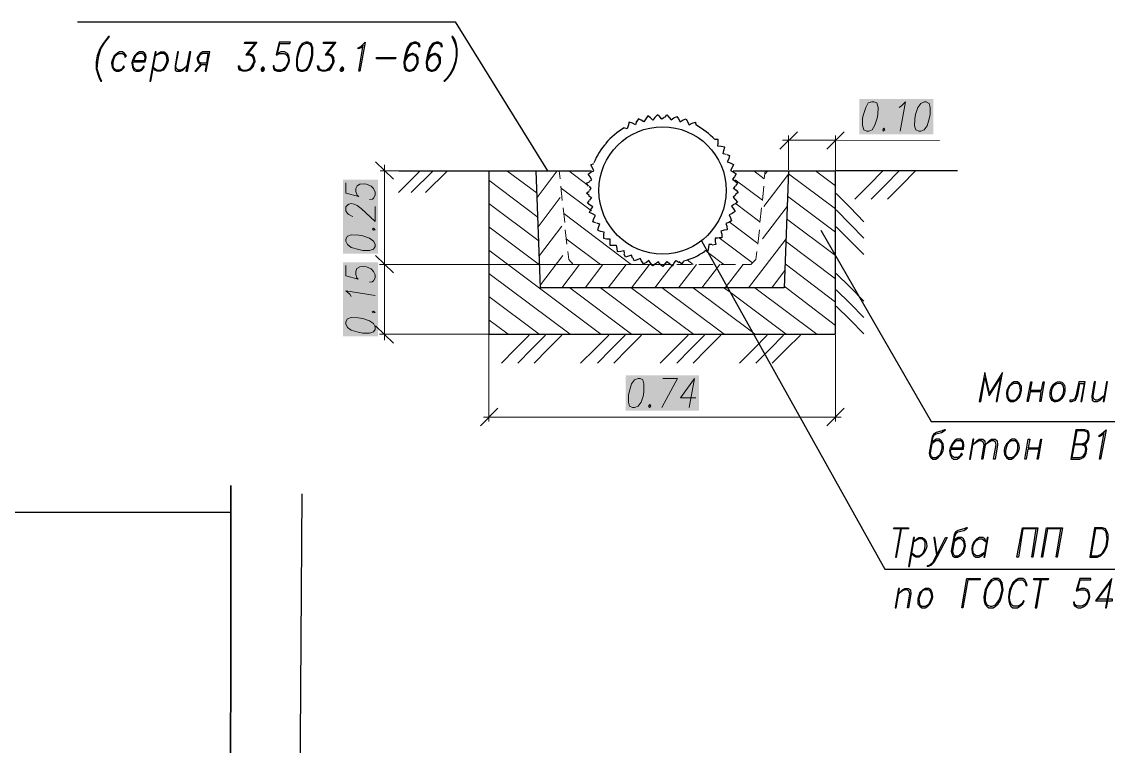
# Model space of a CAD drawing. Header units: millimetres. Extents: x 4241 to 6572, y 870 to 1291.
# Drawn here: x 5298.5 to 5391.3, y 940.8 to 1002.7 of the extents above; entities that cross this region are included whole.
import ezdxf

# ---------------------------------------------------------------- set-up
doc = ezdxf.new("R2010")
doc.units = ezdxf.units.MM
for name, color, linetype in [('PDF _0', 7, 'Continuous'), ('PDF _01_Конструктив', 7, 'Continuous'), ('PDF _01_Основная линия', 7, 'Continuous'), ('PDF _gp_ДО_Тонкие', 7, 'Continuous')]:
    doc.layers.add(name, color=color, linetype=linetype)

msp = doc.modelspace()

# ---------------------------------------------------------------- linework, layer by layer
at = {"layer": 'PDF _0', "lineweight": 25}
for points in [[(5303.2158, 1002.6999), (5335.5173, 1002.6999), (5343.3915, 989.9572)], [(5318.4563, 1000.8372), (5317.4826, 1000.8372), (5317.525, 1000.9642), (5318.541, 1000.9642), (5317.6943, 999.8635)], [(5318.4563, 1000.9642), (5317.6097, 999.8635), (5317.906, 999.8635), (5318.16, 999.7788), (5318.287, 999.3978)], [(5321.1658, 999.0591), (5320.9118, 998.6781), (5320.6154, 998.5511), (5320.3191, 998.5511), (5320.0651, 998.6781), (5320.0227, 998.9321), (5319.9381, 998.9321), (5319.9804, 998.6781), (5320.0651, 998.5511), (5320.3191, 998.4665), (5320.6154, 998.4665), (5320.9118, 998.5511), (5321.1234, 998.8051), (5321.2928, 999.1862), (5321.3351, 999.3978), (5321.2928, 999.7788), (5321.1658, 999.9905), (5320.9118, 1000.1175), (5320.6154, 1000.1175), (5320.3191, 999.9905), (5320.5308, 1000.8372), (5321.3774, 1000.8372), (5321.4198, 1000.9642), (5320.4461, 1000.9642), (5320.1921, 999.8635), (5320.2767, 999.8635), (5320.4884, 999.9905), (5320.8694, 999.9905), (5321.1234, 999.8635), (5321.2504, 999.5248)], [(5322.5205, 1000.8372), (5322.2665, 1000.4562), (5322.0971, 999.8635), (5322.0125, 999.5248), (5322.0125, 998.9321), (5322.1395, 998.5511)], [(5323.1978, 1000.7102), (5322.9015, 1000.8372), (5322.7322, 1000.8372), (5322.4358, 1000.7102)], [(5322.7322, 998.5511), (5322.9862, 998.9321), (5323.1555, 999.5248), (5323.2402, 999.8635), (5323.2402, 1000.4562), (5323.1132, 1000.8372)], [(5325.1876, 1000.8372), (5324.2562, 1000.8372), (5324.2562, 1000.9642), (5325.3146, 1000.9642), (5324.4679, 999.8635)], [(5325.2299, 1000.9642), (5324.3832, 999.8635), (5324.6796, 999.8635), (5324.9336, 999.7788), (5325.0606, 999.3978)], [(5332.3422, 1000.8372), (5332.3845, 1000.5832), (5332.5115, 1000.5832), (5332.4268, 1000.8372), (5332.1728, 1000.9642), (5332.0035, 1000.9642), (5331.6648, 1000.8372), (5331.4108, 1000.4562), (5331.2415, 999.8635), (5331.1145, 999.2708), (5331.1568, 998.8051), (5331.2838, 998.5511), (5331.5378, 998.4665), (5331.6648, 998.4665), (5331.9611, 998.5511), (5332.1728, 998.8051), (5332.3422, 999.1862), (5332.3422, 999.2708), (5332.3422, 999.6518), (5332.1728, 999.8635), (5331.9188, 999.9905), (5331.8341, 999.9905), (5331.4955, 999.8635), (5331.2838, 999.6518)], [(5331.7918, 1000.8372), (5331.5378, 1000.4562), (5331.3261, 999.8635), (5331.1991, 999.2708), (5331.2415, 998.8051), (5331.4955, 998.5511)], [(5332.4268, 1000.7102), (5332.1728, 1000.8372), (5331.9611, 1000.8372), (5331.6648, 1000.7102)], [(5334.2472, 1000.8372), (5334.2896, 1000.5832), (5334.4166, 1000.5832), (5334.3319, 1000.8372), (5334.0779, 1000.9642), (5333.9085, 1000.9642), (5333.5699, 1000.8372), (5333.3159, 1000.4562), (5333.1465, 999.8635), (5333.0195, 999.2708), (5333.0619, 998.8051), (5333.1889, 998.5511), (5333.4429, 998.4665), (5333.5699, 998.4665), (5333.8662, 998.5511), (5334.0779, 998.8051), (5334.2472, 999.1862), (5334.2472, 999.2708), (5334.2472, 999.6518), (5334.0779, 999.8635), (5333.8239, 999.9905), (5333.7392, 999.9905), (5333.4005, 999.8635), (5333.1889, 999.6518)], [(5333.6969, 1000.8372), (5333.4429, 1000.4562), (5333.2312, 999.8635), (5333.1042, 999.2708), (5333.1465, 998.8051), (5333.4005, 998.5511)], [(5334.3319, 1000.7102), (5334.0779, 1000.8372), (5333.8662, 1000.8372), (5333.5699, 1000.7102)], [(5317.7367, 999.9905), (5317.906, 999.9905), (5318.2023, 999.8635), (5318.3293, 999.6518), (5318.3717, 999.2708), (5318.3293, 999.1862), (5318.2023, 998.8051), (5317.9483, 998.5511), (5317.652, 998.4665), (5317.3556, 998.4665), (5317.1016, 998.5511), (5317.017, 998.6781), (5316.9746, 998.9321), (5317.0593, 998.9321), (5317.1016, 998.6781), (5317.398, 998.5511), (5317.652, 998.5511), (5317.9907, 998.6781), (5318.2447, 999.0591)], [(5317.9907, 999.8635), (5318.2447, 999.6518), (5318.287, 999.2708), (5318.2447, 999.1862), (5318.0753, 998.8051), (5317.779, 998.5511)], [(5320.9541, 999.9905), (5321.2081, 999.7788), (5321.2504, 999.3978), (5321.2081, 999.1862), (5321.0388, 998.8051), (5320.7001, 998.5511)], [(5324.4679, 999.9905), (5324.6796, 999.9905), (5324.9336, 999.8635), (5325.1029, 999.6518), (5325.1452, 999.2708), (5325.1029, 999.1862), (5324.9336, 998.8051), (5324.7219, 998.5511), (5324.4256, 998.4665), (5324.1292, 998.4665), (5323.8752, 998.5511), (5323.7905, 998.6781), (5323.7482, 998.9321), (5323.8329, 998.9321), (5323.8752, 998.6781), (5324.1292, 998.5511), (5324.4256, 998.5511), (5324.7219, 998.6781), (5324.9759, 999.0591)], [(5324.7642, 999.8635), (5325.0182, 999.6518), (5325.0182, 999.2708), (5325.0182, 999.1862), (5324.8489, 998.8051), (5324.5102, 998.5511)], [(5331.7071, 999.8635), (5331.3685, 999.6518), (5331.1991, 999.2708)], [(5332.2998, 999.3978), (5332.1728, 999.7788), (5331.8765, 999.8635), (5331.7918, 999.8635), (5331.4955, 999.7788), (5331.2415, 999.3978)], [(5331.7495, 998.5511), (5332.0882, 998.8051), (5332.2575, 999.1862), (5332.2575, 999.2708), (5332.2152, 999.6518), (5332.0035, 999.8635)], [(5333.6122, 999.8635), (5333.2735, 999.6518), (5333.1042, 999.2708)], [(5334.2049, 999.3978), (5334.0779, 999.7788), (5333.7815, 999.8635), (5333.6969, 999.8635), (5333.4005, 999.7788), (5333.1465, 999.3978)], [(5333.6545, 998.5511), (5333.9932, 998.8051), (5334.1626, 999.1862), (5334.1626, 999.2708), (5334.1202, 999.6518), (5333.9085, 999.8635)], [(5317.271, 998.5511), (5317.0593, 998.8051)], [(5320.2344, 998.5511), (5319.9804, 998.8051)], [(5322.0548, 998.6781), (5322.3511, 998.5511), (5322.5205, 998.5511), (5322.8168, 998.6781)], [(5324.0445, 998.5511), (5323.7905, 998.8051)], [(5331.1991, 999.0591), (5331.3261, 998.6781), (5331.5801, 998.5511), (5331.6648, 998.5511), (5331.9611, 998.6781), (5332.2152, 999.0591)], [(5333.0619, 999.0591), (5333.2312, 998.6781), (5333.4852, 998.5511), (5333.5699, 998.5511), (5333.8662, 998.6781), (5334.1202, 999.0591)], [(5366.7604, 984.877), (5376.201, 968.5358), (5413.3286, 968.5358)], [(5356.5577, 983.988), (5372.2215, 955.92), (5417.1388, 955.92)], [(5376.3704, 967.3504), (5376.582, 967.4774), (5377.09, 967.6044), (5377.3017, 967.7314), (5377.4287, 967.8161), (5377.3441, 967.8161), (5377.1324, 967.7314), (5376.6244, 967.6044), (5376.4127, 967.4774), (5376.2857, 967.2234), (5376.0317, 965.8263), (5376.074, 965.5723), (5376.1587, 965.4453), (5376.328, 965.3183), (5376.582, 965.3183), (5376.7937, 965.4453), (5377.0477, 965.6993), (5377.217, 966.038), (5377.2594, 966.292), (5377.217, 966.6307), (5377.0477, 966.8847), (5376.8784, 967.0117), (5376.6244, 967.0117), (5376.4127, 966.8847), (5376.2857, 966.7577), (5376.328, 967.1387), (5376.4974, 967.4774)], [(5389.1131, 966.546), (5389.4095, 966.6307), (5389.5365, 966.7577), (5389.6635, 967.0117), (5389.7058, 967.3504), (5389.6635, 967.6044), (5389.5788, 967.7314), (5389.3248, 967.8161), (5388.5628, 967.8161), (5388.1394, 965.3183), (5388.9015, 965.3183), (5389.1978, 965.4453), (5389.3248, 965.5723), (5389.4518, 965.8263), (5389.4941, 966.165), (5389.4518, 966.419), (5389.3671, 966.546), (5389.1131, 966.6307)], [(5388.4358, 966.6307), (5389.1131, 966.6307), (5389.4095, 966.7577), (5389.5788, 967.0117), (5389.6211, 967.3504), (5389.5788, 967.6044), (5389.2825, 967.7314), (5388.6474, 967.7314), (5388.2241, 965.4453), (5388.9015, 965.4453), (5389.1978, 965.5723), (5389.3671, 965.8263), (5389.4095, 966.165), (5389.3671, 966.419), (5389.1131, 966.546), (5388.4358, 966.546)], [(5322.1818, 888.1843), (5322.1818, 919.3004), (5318.2447, 919.3004), (5325.4416, 924.7192), (5322.1818, 924.7192), (5322.4358, 962.3549)], [(5373.5763, 959.3491), (5373.1529, 956.936), (5373.2376, 956.936), (5373.6609, 959.3491)], [(5376.709, 957.19), (5377.4287, 958.6294), (5377.5557, 958.6294), (5376.6667, 956.936), (5376.4127, 956.4703), (5376.1587, 956.2163), (5375.947, 956.1317), (5375.8623, 956.1317), (5375.9047, 956.2163), (5375.9893, 956.2163), (5376.328, 956.4703), (5376.709, 957.19), (5376.4974, 958.6294), (5376.4127, 958.6294), (5376.6667, 956.936)], [(5378.2754, 958.9681), (5378.4871, 959.0951), (5378.9951, 959.2221), (5379.2068, 959.3491), (5379.2915, 959.4338), (5379.2068, 959.4338), (5378.9951, 959.3491), (5378.4871, 959.2221), (5378.2754, 959.0951), (5378.1484, 958.8411), (5377.8944, 957.444), (5377.9791, 957.19), (5378.0214, 957.063), (5378.1907, 956.936), (5378.4871, 956.936), (5378.6988, 957.063), (5378.9528, 957.317), (5379.0798, 957.6557), (5379.1221, 957.9097), (5379.0798, 958.2484), (5378.9528, 958.5024), (5378.7834, 958.6294), (5378.4871, 958.6294), (5378.2754, 958.5024), (5378.1484, 958.3754), (5378.2331, 958.7141), (5378.4024, 959.0951)], [(5385.5147, 954.9886), (5385.0913, 952.6179), (5385.2183, 952.6179), (5385.6417, 954.9886)], [(5389.5788, 953.2106), (5389.3248, 952.8719), (5389.0285, 952.7449), (5388.7321, 952.7449), (5388.4781, 952.8719), (5388.4358, 953.0836), (5388.3511, 953.0836), (5388.3934, 952.8719), (5388.4781, 952.7449), (5388.7321, 952.6179), (5389.0285, 952.6179), (5389.3248, 952.7449), (5389.5365, 952.9565), (5389.7058, 953.3376), (5389.7481, 953.5492), (5389.7058, 953.9303), (5389.5788, 954.1419), (5389.3248, 954.2689), (5389.0285, 954.2689), (5388.7321, 954.1419), (5388.9438, 954.9886), (5389.8328, 954.9886), (5389.8328, 955.1156), (5388.9015, 955.1156), (5388.6051, 954.0573), (5388.6898, 954.0573), (5388.9015, 954.1419), (5389.2825, 954.1419), (5389.5365, 954.0573), (5389.6635, 953.6762)], [(5390.3408, 953.2106), (5391.4839, 954.7769), (5391.1029, 952.6179), (5391.1875, 952.6179), (5391.6532, 955.1156), (5390.2562, 953.2106), (5391.6956, 953.2106), (5391.6956, 953.3376), (5390.3832, 953.3376)], [(5389.3671, 954.1419), (5389.6211, 953.9303), (5389.6635, 953.5492), (5389.6211, 953.3376), (5389.4518, 952.9565), (5389.1131, 952.7449)], [(5388.6474, 952.7449), (5388.3934, 952.9565)]]:
    msp.add_lwpolyline(points, dxfattribs=at)
for points in [[(5305.2902, 997.6198), (5305.1632, 997.8738), (5305.0362, 998.2125), (5304.9092, 998.6781), (5304.9515, 999.2708), (5305.0362, 999.7788), (5305.2056, 1000.3715), (5305.5019, 1000.8372), (5305.7559, 1001.1759), (5305.9676, 1001.4299), (5305.8829, 1001.4299), (5305.6712, 1001.1759), (5305.4172, 1000.8372), (5305.1209, 1000.3715), (5304.9092, 999.7788), (5304.8245, 999.2708), (5304.8245, 998.6781), (5304.9515, 998.2125), (5305.0785, 997.8738), (5305.2056, 997.6198)], [(5334.6282, 997.6198), (5334.8822, 997.8738), (5335.1363, 998.2125), (5335.3903, 998.6781), (5335.6019, 999.2708), (5335.6866, 999.7788), (5335.6866, 1000.3715), (5335.6019, 1000.8372), (5335.4749, 1001.1759), (5335.3056, 1001.4299), (5335.2209, 1001.4299), (5335.3479, 1001.1759), (5335.4749, 1000.8372), (5335.6019, 1000.3715), (5335.6019, 999.7788), (5335.5173, 999.2708), (5335.3056, 998.6781), (5335.0516, 998.2125), (5334.7976, 997.8738), (5334.5436, 997.6198)], [(5322.7322, 1000.9642), (5322.4358, 1000.8372), (5322.1818, 1000.4562), (5322.0125, 999.8635), (5321.9278, 999.5248), (5321.9278, 998.9321), (5322.0548, 998.5511), (5322.3088, 998.4665), (5322.5205, 998.4665), (5322.8168, 998.5511), (5323.0708, 998.9321), (5323.2825, 999.5248), (5323.3248, 999.8635), (5323.3248, 1000.4562), (5323.1978, 1000.8372), (5322.9438, 1000.9642)], [(5327.3467, 998.4665), (5327.262, 998.4665), (5327.643, 1000.7102), (5327.4313, 1000.4562), (5327.2197, 1000.3715), (5327.2197, 1000.4562), (5327.4313, 1000.5832), (5327.8123, 1000.9642)], [(5307.2376, 998.8051), (5307.153, 998.9321), (5307.026, 998.6781), (5306.8143, 998.5511), (5306.5179, 998.5511), (5306.3486, 998.6781), (5306.2639, 998.8051), (5306.2639, 999.1862), (5306.3063, 999.3978), (5306.4333, 999.7788), (5306.5603, 999.8635), (5306.7719, 999.9905), (5307.0683, 999.9905), (5307.2376, 999.8635), (5307.28, 999.6518), (5307.407, 999.7788), (5307.2376, 999.9905), (5307.0683, 1000.1175), (5306.8143, 1000.1175), (5306.6026, 999.9905), (5306.3486, 999.7788), (5306.1793, 999.3978), (5306.1369, 999.1862), (5306.1793, 998.8051), (5306.3486, 998.5511), (5306.5179, 998.4665), (5306.7719, 998.4665), (5306.9836, 998.5511)], [(5307.9997, 999.2708), (5309.0157, 999.2708), (5309.1004, 999.6518), (5309.058, 999.8635), (5308.9734, 999.9905), (5308.804, 1000.1175), (5308.5077, 1000.1175), (5308.296, 999.9905), (5308.0843, 999.7788), (5307.915, 999.3978), (5307.8726, 999.1862), (5307.915, 998.8051), (5308.042, 998.5511), (5308.2113, 998.4665), (5308.5077, 998.4665), (5308.7193, 998.5511), (5308.931, 998.8051), (5308.8887, 998.9321), (5308.7193, 998.6781), (5308.5077, 998.5511), (5308.2537, 998.5511), (5308.0843, 998.6781), (5307.9997, 998.8051), (5307.9573, 999.1862)], [(5308.9734, 999.3978), (5309.0157, 999.6518), (5308.931, 999.8635), (5308.7617, 999.9905), (5308.5077, 999.9905), (5308.296, 999.8635), (5308.169, 999.7788), (5307.9997, 999.3978)], [(5309.4814, 997.6198), (5309.9471, 1000.1175), (5309.8624, 1000.1175), (5309.3967, 997.6198)], [(5309.693, 998.8051), (5310.0317, 998.5511), (5310.3281, 998.5511), (5310.5397, 998.6781), (5310.6667, 998.8051), (5310.8361, 999.1862), (5310.8784, 999.3978), (5310.8361, 999.7788), (5310.7514, 999.8635), (5310.5821, 999.9905), (5310.2857, 999.9905), (5309.8624, 999.7788), (5310.1164, 999.9905), (5310.3281, 1000.1175), (5310.6244, 1000.1175), (5310.7937, 999.9905), (5310.9208, 999.7788), (5310.9631, 999.3978), (5310.9208, 999.1862), (5310.7514, 998.8051), (5310.5397, 998.5511), (5310.3281, 998.4665), (5310.0317, 998.4665), (5309.8624, 998.5511)], [(5312.5718, 998.9321), (5312.2755, 998.6781), (5312.0638, 998.5511), (5311.8521, 998.5511), (5311.6828, 998.6781), (5311.6404, 998.9321), (5311.8521, 1000.1175), (5311.7674, 1000.1175), (5311.5558, 998.9321), (5311.5558, 998.5511), (5311.7251, 998.4665), (5312.0215, 998.4665), (5312.2331, 998.5511), (5312.5718, 998.9321), (5312.4871, 998.4665), (5312.6141, 998.4665), (5312.9105, 1000.1175), (5312.7835, 1000.1175)], [(5313.8419, 999.0591), (5314.2229, 999.0591), (5314.1382, 998.4665), (5314.2229, 998.4665), (5314.5192, 1000.1175), (5313.9265, 1000.1175), (5313.7148, 999.9905), (5313.6302, 999.8635), (5313.4608, 999.6518), (5313.4608, 999.5248), (5313.5032, 999.2708), (5313.5878, 999.1862), (5313.7572, 999.0591), (5313.2492, 998.4665), (5313.3762, 998.4665)], [(5314.2652, 999.1862), (5314.3922, 999.9905), (5313.9265, 999.9905), (5313.7148, 999.8635), (5313.5878, 999.6518), (5313.5455, 999.5248), (5313.5878, 999.2708), (5313.7572, 999.1862)], [(5330.3948, 999.5248), (5328.786, 999.5248), (5328.786, 999.6518), (5330.4371, 999.6518)], [(5319.049, 998.8051), (5318.922, 998.6781), (5318.922, 998.5511), (5318.9644, 998.4665), (5319.0914, 998.4665), (5319.176, 998.5511), (5319.2184, 998.6781), (5319.1337, 998.8051)], [(5319.0067, 998.6781), (5319.0067, 998.5511), (5319.0914, 998.5511), (5319.1337, 998.6781)], [(5325.8226, 998.8051), (5325.6956, 998.6781), (5325.6533, 998.5511), (5325.7379, 998.4665), (5325.8226, 998.4665), (5325.9496, 998.5511), (5325.9919, 998.6781), (5325.9073, 998.8051)], [(5325.7803, 998.6781), (5325.7803, 998.5511), (5325.8649, 998.5511), (5325.8649, 998.6781)], [(5381.7469, 970.2291), (5381.8315, 970.2291), (5382.2972, 972.7269), (5381.1965, 970.9488), (5380.7732, 972.7269), (5380.3075, 970.2291), (5380.4345, 970.2291), (5380.7732, 972.2612), (5381.1542, 970.7372), (5382.1279, 972.2612)], [(5383.2709, 971.9225), (5383.0593, 971.7955), (5382.8476, 971.5415), (5382.6782, 971.2028), (5382.6359, 970.9488), (5382.6782, 970.6102), (5382.8052, 970.3562), (5382.9746, 970.2291), (5383.2709, 970.2291), (5383.4826, 970.3562), (5383.7366, 970.6102), (5383.8636, 970.9488), (5383.9059, 971.2028), (5383.9059, 971.5415), (5383.7366, 971.7955), (5383.5673, 971.9225)], [(5383.2709, 971.7955), (5383.0593, 971.6685), (5382.9322, 971.5415), (5382.7629, 971.2028), (5382.7206, 970.9488), (5382.7629, 970.6102), (5382.8476, 970.4832), (5383.0169, 970.3562), (5383.3133, 970.3562), (5383.5249, 970.4832), (5383.6096, 970.6102), (5383.7789, 970.9488), (5383.8213, 971.2028), (5383.7789, 971.5415), (5383.7366, 971.6685), (5383.5673, 971.7955)], [(5384.4986, 970.2291), (5384.414, 970.2291), (5384.7103, 971.9225), (5384.795, 971.9225), (5384.668, 971.2028), (5385.6417, 971.2028), (5385.7687, 971.9225), (5385.8533, 971.9225), (5385.557, 970.2291), (5385.4723, 970.2291), (5385.5993, 971.0758), (5384.668, 971.0758)], [(5386.9964, 971.7955), (5386.7847, 971.6685), (5386.6577, 971.5415), (5386.4884, 971.2028), (5386.446, 970.9488), (5386.4884, 970.6102), (5386.573, 970.4832), (5386.7424, 970.3562), (5386.9964, 970.3562), (5387.2081, 970.4832), (5387.3351, 970.6102), (5387.5044, 970.9488), (5387.5467, 971.2028), (5387.5044, 971.5415), (5387.4197, 971.6685), (5387.2504, 971.7955)], [(5388.9861, 970.2291), (5389.0708, 970.2291), (5389.3671, 971.9225), (5388.8168, 971.9225), (5388.6051, 970.8218), (5388.4781, 970.4832), (5388.2664, 970.3562), (5388.0548, 970.3562), (5388.0548, 970.2291), (5388.2241, 970.2291), (5388.5204, 970.3562), (5388.7321, 970.8218), (5388.9015, 971.7955), (5389.2825, 971.7955)], [(5390.9759, 970.7372), (5390.6372, 970.4832), (5390.4255, 970.3562), (5390.2562, 970.3562), (5390.0868, 970.4832), (5390.0445, 970.7372), (5390.2562, 971.9225), (5390.1292, 971.9225), (5389.9175, 970.7372), (5389.9598, 970.3562), (5390.1292, 970.2291), (5390.4255, 970.2291), (5390.6372, 970.3562), (5390.9759, 970.7372), (5390.8912, 970.2291), (5390.9759, 970.2291), (5391.2722, 971.9225), (5391.1875, 971.9225)], [(5377.8944, 966.165), (5378.9528, 966.165), (5378.9951, 966.546), (5378.9528, 966.7577), (5378.8681, 966.8847), (5378.6988, 967.0117), (5378.4024, 967.0117), (5378.1907, 966.8847), (5377.9791, 966.6307), (5377.8097, 966.292), (5377.7674, 966.038), (5377.8097, 965.6993), (5377.9367, 965.4453), (5378.1061, 965.3183), (5378.4024, 965.3183), (5378.6141, 965.4453), (5378.8681, 965.6993), (5378.7834, 965.8263), (5378.6564, 965.5723), (5378.4448, 965.4453), (5378.1484, 965.4453), (5377.9791, 965.5723), (5377.8944, 965.6993), (5377.8521, 966.038)], [(5379.5455, 965.3183), (5379.8418, 967.0117), (5379.7571, 967.0117), (5379.4608, 965.3183)], [(5380.6038, 965.3183), (5380.5192, 965.3183), (5380.7308, 966.546), (5380.6462, 966.7577), (5380.4768, 966.8847), (5380.3075, 966.8847), (5380.0958, 966.7577), (5379.7571, 966.546), (5380.0958, 966.8847), (5380.3075, 967.0117), (5380.6038, 967.0117), (5380.7732, 966.8847), (5380.8155, 966.546)], [(5381.6622, 965.3183), (5381.5352, 965.3183), (5381.7469, 966.546), (5381.7045, 966.7577), (5381.5352, 966.8847), (5381.3659, 966.8847), (5381.1542, 966.7577), (5380.8155, 966.546), (5381.1542, 966.8847), (5381.3659, 967.0117), (5381.6622, 967.0117), (5381.8315, 966.8847), (5381.8739, 966.546)], [(5383.1016, 967.0117), (5382.8899, 966.8847), (5382.6359, 966.6307), (5382.4666, 966.292), (5382.4242, 966.038), (5382.4666, 965.6993), (5382.6359, 965.4453), (5382.8052, 965.3183), (5383.0593, 965.3183), (5383.2709, 965.4453), (5383.5249, 965.6993), (5383.6943, 966.038), (5383.7366, 966.292), (5383.6943, 966.6307), (5383.5249, 966.8847), (5383.3556, 967.0117)], [(5384.3293, 965.3183), (5384.2023, 965.3183), (5384.4986, 967.0117), (5384.6256, 967.0117), (5384.4986, 966.292), (5385.43, 966.292), (5385.557, 967.0117), (5385.6417, 967.0117), (5385.3453, 965.3183), (5385.2607, 965.3183), (5385.43, 966.165), (5384.4563, 966.165)], [(5390.6795, 965.3183), (5390.5948, 965.3183), (5390.9759, 967.6044), (5390.7642, 967.3504), (5390.5525, 967.2234), (5390.5525, 967.3504), (5390.7642, 967.4774), (5391.1452, 967.8161)], [(5376.2433, 966.6307), (5376.1163, 965.8263), (5376.1587, 965.5723), (5376.328, 965.4453), (5376.6244, 965.4453), (5376.963, 965.6993), (5377.09, 966.038), (5377.1324, 966.292), (5377.1324, 966.6307), (5376.8784, 966.8847), (5376.582, 966.8847)], [(5378.8681, 966.292), (5378.9104, 966.546), (5378.8681, 966.7577), (5378.6988, 966.8847), (5378.4024, 966.8847), (5378.1907, 966.7577), (5378.0637, 966.6307), (5377.8944, 966.292)], [(5383.0593, 966.8847), (5382.8476, 966.7577), (5382.7206, 966.6307), (5382.5936, 966.292), (5382.5512, 966.038), (5382.5512, 965.6993), (5382.6359, 965.5723), (5382.8052, 965.4453), (5383.1016, 965.4453), (5383.3133, 965.5723), (5383.4403, 965.6993), (5383.5673, 966.038), (5383.6096, 966.292), (5383.6096, 966.6307), (5383.5249, 966.7577), (5383.3556, 966.8847)], [(5316.2973, 924.2536), (5319.5571, 924.2536), (5316.2973, 924.2536), (5316.3396, 963.0746)], [(5374.2536, 959.3491), (5372.9836, 959.3491), (5373.0259, 959.4338), (5374.2536, 959.4338)], [(5374.3383, 956.1317), (5374.7616, 958.6294), (5374.677, 958.6294), (5374.2536, 956.1317)], [(5374.55, 957.317), (5374.8886, 957.063), (5375.185, 957.063), (5375.3967, 957.19), (5375.5237, 957.317), (5375.6507, 957.6557), (5375.693, 957.9097), (5375.693, 958.2484), (5375.6083, 958.3754), (5375.439, 958.5024), (5375.1426, 958.5024), (5374.7193, 958.2484), (5374.9733, 958.5024), (5375.1426, 958.6294), (5375.439, 958.6294), (5375.6083, 958.5024), (5375.7777, 958.2484), (5375.82, 957.9097), (5375.7777, 957.6557), (5375.6083, 957.317), (5375.3543, 957.063), (5375.1426, 956.936), (5374.8886, 956.936), (5374.7193, 957.063)], [(5380.7308, 957.317), (5380.3075, 957.063), (5380.0535, 957.063), (5379.8841, 957.19), (5379.7995, 957.317), (5379.7571, 957.6557), (5379.7995, 957.9097), (5379.9688, 958.2484), (5380.0535, 958.3754), (5380.2652, 958.5024), (5380.5615, 958.5024), (5380.9002, 958.2484), (5380.7732, 958.5024), (5380.6038, 958.6294), (5380.3075, 958.6294), (5380.0958, 958.5024), (5379.8418, 958.2484), (5379.7148, 957.9097), (5379.6725, 957.6557), (5379.7148, 957.317), (5379.8418, 957.063), (5380.0111, 956.936), (5380.3075, 956.936), (5380.5192, 957.063)], [(5380.7732, 956.936), (5381.0695, 958.6294), (5380.9848, 958.6294), (5380.6885, 956.936)], [(5383.6519, 956.936), (5383.5249, 956.936), (5383.9906, 959.4338), (5385.303, 959.4338), (5384.8796, 956.936), (5384.795, 956.936), (5385.176, 959.3491), (5384.033, 959.3491)], [(5385.7263, 956.936), (5385.6417, 956.936), (5386.065, 959.4338), (5387.4197, 959.4338), (5386.9541, 956.936), (5386.8694, 956.936), (5387.2927, 959.3491), (5386.1497, 959.3491)], [(5389.7481, 956.936), (5390.3832, 956.936), (5390.6795, 957.063), (5390.9335, 957.317), (5391.0605, 957.5287), (5391.2299, 957.9097), (5391.3145, 958.5024), (5391.3145, 958.8411), (5391.2299, 959.0951), (5391.1029, 959.3491), (5390.8489, 959.4338), (5390.1715, 959.4338)], [(5389.8328, 957.063), (5390.4255, 957.063), (5390.7219, 957.19), (5390.8489, 957.317), (5390.9759, 957.5287), (5391.1452, 957.9097), (5391.2299, 958.5024), (5391.1875, 958.8411), (5391.1452, 959.0951), (5391.0605, 959.2221), (5390.8065, 959.3491), (5390.2562, 959.3491)], [(5378.1484, 958.2484), (5378.0214, 957.444), (5378.0637, 957.19), (5378.2331, 957.063), (5378.5294, 957.063), (5378.8258, 957.317), (5378.9951, 957.6557), (5379.0374, 957.9097), (5378.9951, 958.2484), (5378.7411, 958.5024), (5378.4871, 958.5024)], [(5379.3338, 954.9886), (5378.9104, 952.6179), (5378.8258, 952.6179), (5379.2491, 955.1156), (5380.3922, 955.1156), (5380.3922, 954.9886)], [(5381.5352, 955.1156), (5381.3235, 954.9886), (5381.1119, 954.7769), (5380.9848, 954.5229), (5380.8155, 954.1419), (5380.6885, 953.5492), (5380.7308, 953.2106), (5380.7732, 952.9565), (5380.9425, 952.7449), (5381.1119, 952.6179), (5381.4929, 952.6179), (5381.7045, 952.7449), (5381.9162, 952.9565), (5382.0856, 953.2106), (5382.2126, 953.5492), (5382.3396, 954.1419), (5382.2972, 954.5229), (5382.2549, 954.7769), (5382.0856, 954.9886), (5381.9162, 955.1156)], [(5381.6199, 954.9886), (5381.3235, 954.8616), (5381.0695, 954.5229), (5380.9002, 954.1419), (5380.8155, 953.5492), (5380.8155, 953.2106), (5380.9425, 952.8719), (5381.2389, 952.7449), (5381.4082, 952.7449), (5381.7045, 952.8719), (5381.9585, 953.2106), (5382.1279, 953.5492), (5382.2549, 954.1419), (5382.2126, 954.5229), (5382.0856, 954.8616), (5381.8315, 954.9886)], [(5384.16, 953.2106), (5384.0753, 953.2106), (5383.9483, 952.9565), (5383.8213, 952.8719), (5383.6096, 952.7449), (5383.2286, 952.7449), (5383.0593, 952.8719), (5382.9322, 953.2106), (5382.8899, 953.5492), (5383.0169, 954.1419), (5383.1439, 954.5229), (5383.3979, 954.8616), (5383.6096, 954.9886), (5383.9906, 954.9886), (5384.16, 954.8616), (5384.2446, 954.7769), (5384.287, 954.5229), (5384.414, 954.5229), (5384.3293, 954.7769), (5384.2023, 954.9886), (5384.033, 955.1156), (5383.6519, 955.1156), (5383.4403, 954.9886), (5383.1863, 954.7769), (5383.0593, 954.5229), (5382.8899, 954.1419), (5382.8052, 953.5492), (5382.8476, 953.2106), (5382.8899, 952.9565), (5383.0169, 952.7449), (5383.1863, 952.6179), (5383.5673, 952.6179), (5383.7789, 952.7449), (5384.033, 952.9565)], [(5386.192, 954.9886), (5384.9643, 954.9886), (5384.9643, 955.1156), (5386.2344, 955.1156)], [(5373.1952, 952.6179), (5373.4916, 954.2689), (5373.4069, 954.2689), (5373.1106, 952.6179)], [(5374.2536, 952.6179), (5374.1689, 952.6179), (5374.3806, 953.8032), (5374.2959, 954.0573), (5374.1266, 954.1419), (5373.9573, 954.1419), (5373.7456, 954.0573), (5373.4069, 953.8032), (5373.7456, 954.1419), (5373.9573, 954.2689), (5374.2536, 954.2689), (5374.423, 954.1419), (5374.4653, 953.8032)], [(5375.693, 954.2689), (5375.4813, 954.1419), (5375.2273, 953.9303), (5375.1003, 953.5492), (5375.058, 953.3376), (5375.058, 952.9565), (5375.2273, 952.7449), (5375.3967, 952.6179), (5375.693, 952.6179), (5375.9047, 952.7449), (5376.1163, 952.9565), (5376.2857, 953.3376), (5376.328, 953.5492), (5376.2857, 953.9303), (5376.1587, 954.1419), (5375.9893, 954.2689)], [(5375.6507, 954.1419), (5375.439, 954.0573), (5375.3543, 953.9303), (5375.185, 953.5492), (5375.1426, 953.3376), (5375.185, 952.9565), (5375.2273, 952.8719), (5375.3967, 952.7449), (5375.693, 952.7449), (5375.9047, 952.8719), (5376.0317, 952.9565), (5376.201, 953.3376), (5376.2433, 953.5492), (5376.201, 953.9303), (5376.1163, 954.0573), (5375.947, 954.1419)]]:
    msp.add_lwpolyline(points, close=True, dxfattribs=at)
at = {"layer": 'PDF _0', "color": 5, "lineweight": 18}
for points in [[(5371.1208, 995.8417), (5370.8245, 995.757), (5370.6128, 995.376), (5370.4011, 994.7833), (5370.3165, 994.4447), (5370.3165, 993.852), (5370.4435, 993.471), (5370.6975, 993.3439), (5370.8668, 993.3439), (5371.1632, 993.471), (5371.3748, 993.852), (5371.5865, 994.4447), (5371.6289, 994.7833), (5371.6712, 995.376), (5371.5442, 995.757), (5371.2902, 995.8417)], [(5375.6083, 995.8417), (5375.312, 995.7147), (5375.058, 995.376), (5374.8463, 994.7833), (5374.804, 994.4023), (5374.7616, 993.8096), (5374.8886, 993.471), (5375.1426, 993.3439), (5375.312, 993.3439), (5375.6083, 993.471), (5375.8623, 993.8096), (5376.0317, 994.4023), (5376.1163, 994.7833), (5376.1163, 995.376), (5376.0317, 995.7147), (5375.7777, 995.8417)], [(5372.1369, 993.598), (5372.0522, 993.471), (5372.0945, 993.3439), (5372.2215, 993.471)], [(5328.4474, 984.9617), (5328.532, 984.877), (5328.659, 984.9193), (5328.532, 985.0463)], [(5326.1613, 983.9456), (5326.2883, 983.6493), (5326.627, 983.3953), (5327.262, 983.2259), (5327.6007, 983.1413), (5328.1934, 983.1413), (5328.532, 983.2683), (5328.659, 983.4799), (5328.659, 983.6916), (5328.532, 983.9456), (5328.1934, 984.1996), (5327.6007, 984.4113), (5327.262, 984.4536), (5326.627, 984.496), (5326.2883, 984.369), (5326.1613, 984.115)], [(5330.2254, 981.2362), (5328.7014, 982.7179)], [(5326.1613, 976.8757), (5326.2883, 976.5794), (5326.627, 976.3254), (5327.2197, 976.156), (5327.6007, 976.0714), (5328.1934, 976.0714), (5328.532, 976.1984), (5328.659, 976.41), (5328.659, 976.6217), (5328.532, 976.918), (5328.1934, 977.1297), (5327.6007, 977.3414), (5327.2197, 977.3837), (5326.627, 977.4261), (5326.2883, 977.2991), (5326.1613, 977.0451)], [(5328.405, 977.8917), (5328.532, 977.8071), (5328.659, 977.8494), (5328.532, 977.9764)], [(5351.1388, 972.2189), (5350.8425, 972.0919), (5350.5885, 971.7532), (5350.4191, 971.1605), (5350.3345, 970.7795), (5350.3345, 970.1868), (5350.4191, 969.8481), (5350.6731, 969.7211), (5350.8425, 969.7211), (5351.1388, 969.8481), (5351.3928, 970.1868), (5351.6045, 970.7795), (5351.6468, 971.1605), (5351.6468, 971.7532), (5351.5622, 972.0919), (5351.3082, 972.2189)], [(5352.1548, 969.9751), (5352.0278, 969.8481), (5352.1125, 969.7211), (5352.2395, 969.8481)]]:
    msp.add_lwpolyline(points, close=True, dxfattribs=at)
for points in [[(5373.4493, 995.376), (5373.6609, 995.503), (5373.9996, 995.8417), (5373.5339, 993.3439)], [(5364.7706, 993.3016), (5363.2466, 991.8199)], [(5364.0086, 990.0418), (5364.0086, 992.9629)], [(5367.2684, 991.8199), (5368.7501, 993.3016)], [(5368.0304, 990.0418), (5368.0304, 992.9629)], [(5363.5006, 992.5819), (5368.0304, 992.5819), (5376.9207, 992.5396)], [(5330.2254, 989.2375), (5328.7014, 990.7192)], [(5329.4634, 990.4652), (5329.4634, 981.4902)], [(5344.3652, 989.9572), (5329.0824, 989.9572)], [(5326.1613, 988.9411), (5326.1613, 988.0521), (5327.262, 987.7558), (5327.135, 987.8828), (5327.008, 988.1791), (5327.008, 988.4331), (5327.135, 988.6871), (5327.3467, 988.8141), (5327.7277, 988.8565), (5327.9393, 988.8141), (5328.3204, 988.6448), (5328.532, 988.4331), (5328.659, 988.1368), (5328.659, 987.8828), (5328.532, 987.6288), (5328.4474, 987.5441), (5328.1934, 987.5017)], [(5326.754, 986.0624), (5326.627, 986.1047), (5326.4153, 986.2317), (5326.2883, 986.3164), (5326.1613, 986.528), (5326.1613, 986.8667), (5326.2883, 987.0361), (5326.4153, 987.1207), (5326.627, 987.1631), (5326.881, 987.1207), (5327.135, 986.9937), (5327.4737, 986.7397), (5328.659, 985.639), (5328.659, 986.9091)], [(5326.1613, 981.8712), (5326.1613, 980.9822), (5327.2197, 980.6858), (5327.0926, 980.8128), (5327.008, 981.1092), (5327.008, 981.3632), (5327.0926, 981.6172), (5327.3467, 981.7442), (5327.6853, 981.7865), (5327.9393, 981.7442), (5328.3204, 981.5749), (5328.532, 981.3632), (5328.659, 981.0669), (5328.659, 980.8128), (5328.532, 980.5588), (5328.405, 980.4742), (5328.1934, 980.4318)], [(5351.8585, 981.9559), (5329.04, 981.9559)], [(5353.1285, 981.9559), (5329.0824, 981.9559)], [(5329.4634, 982.4639), (5329.4634, 975.4787)], [(5326.627, 979.2041), (5326.5, 979.4158), (5326.1613, 979.7121), (5328.659, 979.2888)], [(5338.396, 977.2991), (5338.396, 968.5358)], [(5328.7014, 976.7064), (5330.2254, 975.2247)], [(5351.8585, 975.9867), (5329.04, 975.9867)], [(5368.0304, 975.902), (5368.0304, 968.5358)], [(5353.1709, 969.7211), (5354.5256, 972.2189), (5353.2556, 972.2189)], [(5355.4993, 969.7211), (5355.965, 972.2189), (5354.7796, 970.5678), (5356.092, 970.5678)], [(5339.1581, 969.6788), (5337.6763, 968.1547)], [(5337.9304, 968.9168), (5368.4961, 968.9168)], [(5367.2684, 968.1547), (5368.7501, 969.6788)]]:
    msp.add_lwpolyline(points, dxfattribs=at)
at = {"layer": 'PDF _0', "color": 5, "lineweight": 25}
msp.add_lwpolyline([(5158.7271, 960.7885), (5316.3396, 960.7885)], dxfattribs=at)
at = {"layer": 'PDF _0', "lineweight": 25}
msp.add_ellipse((5386.9963, 971.0814), major_axis=(0.2863, 0.8441), ratio=0.675915, start_param=0.4649027, end_param=6.748088, dxfattribs=at)
at = {"layer": 'PDF _0', "color": 7, "true_color": 0xffffff, "transparency": 33554559}
for points in [[(5370.0625, 996.0957), (5370.0625, 993.0899), (5376.3704, 996.0957)], [(5370.0625, 993.0899), (5376.3704, 996.0957), (5376.3704, 993.0899)], [(5325.9073, 982.8873), (5328.913, 982.8873), (5325.9073, 989.1951)], [(5328.913, 982.8873), (5325.9073, 989.1951), (5328.913, 989.1951)], [(5325.9073, 975.8173), (5328.913, 975.8173), (5325.9073, 982.1252)], [(5328.913, 975.8173), (5325.9073, 982.1252), (5328.913, 982.1252)], [(5350.0804, 972.4729), (5350.0804, 969.4671), (5356.346, 972.4729)], [(5350.0804, 969.4671), (5356.346, 972.4729), (5356.346, 969.4671)]]:
    msp.add_solid(points, dxfattribs=at)
at = {"layer": 'PDF _01_Конструктив', "lineweight": 9}
for points in [[(5342.5025, 988.0521), (5339.9201, 989.9572)], [(5344.2382, 989.9572), (5342.5025, 987.6711)], [(5346.9053, 988.6871), (5345.2119, 989.9572)], [(5361.9342, 989.2798), (5361.0452, 989.9572)], [(5364.0086, 989.6608), (5361.8919, 986.9091)], [(5362.2305, 989.9572), (5361.9765, 989.6608)], [(5368.0304, 986.6974), (5364.0086, 989.7032)], [(5368.0304, 988.6871), (5366.2947, 989.9572)], [(5342.5872, 985.9777), (5338.396, 989.1528)], [(5347.1593, 986.528), (5344.5769, 988.4754)], [(5361.7648, 987.4594), (5359.4364, 989.1951)], [(5344.4922, 987.6711), (5342.5872, 985.1733)], [(5368.0304, 984.7076), (5363.9239, 987.7981)], [(5342.6719, 983.9456), (5338.396, 987.1631)], [(5361.5532, 985.5967), (5359.4364, 987.2054)], [(5363.8816, 986.9091), (5361.7648, 984.1573)], [(5350.5461, 981.9559), (5344.7886, 986.3164)], [(5361.3838, 983.7339), (5358.9284, 985.5967)], [(5368.0304, 982.7179), (5363.8393, 985.8507)], [(5342.7142, 981.9136), (5338.396, 985.1733)], [(5344.6193, 985.2157), (5342.7142, 982.7179)], [(5347.9214, 981.9559), (5345.0003, 984.1573)], [(5360.9182, 982.0829), (5358.0817, 984.242)], [(5363.7969, 984.1573), (5360.5795, 979.9662)], [(5368.0304, 980.7282), (5363.7546, 983.9456)], [(5347.9637, 975.9867), (5338.396, 983.1836)], [(5344.7039, 982.7179), (5342.7989, 980.2202)], [(5356.8963, 983.1413), (5357.0657, 983.0143), (5358.4627, 981.9559)], [(5346.1433, 981.9559), (5344.6193, 979.9662)], [(5348.133, 981.9559), (5346.609, 979.9662)], [(5350.1228, 981.9559), (5348.5987, 979.9662)], [(5352.1125, 981.9559), (5350.5885, 979.9662)], [(5354.1022, 981.9559), (5353.2132, 980.7705), (5352.5782, 979.9662)], [(5356.1343, 981.9559), (5354.6103, 979.9662)], [(5355.838, 981.9559), (5355.33, 982.3369)], [(5358.1241, 981.9559), (5356.6, 979.9662)], [(5360.1138, 981.9559), (5358.5897, 979.9662)], [(5368.0304, 978.7384), (5363.7122, 981.9982)], [(5345.3389, 975.9867), (5338.396, 981.1939)], [(5363.6699, 981.4055), (5362.5692, 979.9662)], [(5350.5885, 975.9867), (5345.2966, 979.9662)], [(5353.2132, 975.9867), (5347.9214, 979.9662)], [(5355.8803, 975.9867), (5350.5461, 979.9662)], [(5358.5051, 975.9867), (5353.2132, 979.9662)], [(5361.1298, 975.9867), (5360.9182, 976.156), (5355.838, 979.9662)], [(5363.7969, 975.9867), (5359.0131, 979.5851), (5358.4627, 979.9662)], [(5366.4217, 975.9867), (5361.1298, 979.9662)], [(5368.0304, 976.7487), (5363.6276, 980.0932)], [(5342.6719, 975.9867), (5338.396, 979.2041)], [(5340.0471, 975.9867), (5338.396, 977.2144)]]:
    msp.add_lwpolyline(points, dxfattribs=at)
at = {"layer": 'PDF _01_Основная линия', "lineweight": 30}
for points in [[(5351.0118, 994.1906), (5350.9271, 993.8943), (5350.6731, 994.0213), (5350.3768, 994.106), (5350.2921, 993.8096), (5350.2074, 993.5556), (5349.9111, 993.6403)], [(5353.3826, 994.5293), (5353.1709, 994.36), (5353.0015, 994.5717), (5352.7899, 994.741), (5352.5782, 994.5293), (5352.4089, 994.2753), (5352.1972, 994.487), (5351.9855, 994.6563), (5351.8162, 994.4023), (5351.6468, 994.1483), (5351.3928, 994.2753), (5351.1811, 994.4023), (5351.0118, 994.1483)], [(5353.4249, 994.5293), (5353.5942, 994.741), (5353.8059, 994.5293), (5353.9752, 994.3176), (5354.1869, 994.487), (5354.4409, 994.614), (5354.6103, 994.4023), (5354.7373, 994.1483), (5354.9913, 994.3176), (5355.2453, 994.4023), (5355.3723, 994.1483), (5355.4993, 993.8943), (5355.7533, 994.0213), (5356.0496, 994.106), (5356.092, 993.852)], [(5358.6744, 991.3542), (5358.4204, 991.3965), (5358.4627, 991.6929), (5358.5474, 991.9892), (5358.2511, 992.0316), (5357.9547, 992.0739), (5357.997, 992.3279), (5357.997, 992.6243), (5357.743, 992.6243)], [(5358.7167, 991.3542), (5358.9708, 991.2695), (5358.8861, 991.0155)], [(5346.99, 989.0681), (5347.2017, 989.1951), (5347.0323, 989.4491), (5346.863, 989.6608), (5347.117, 989.8302), (5347.371, 989.9572), (5347.244, 990.2112), (5347.117, 990.4652), (5347.371, 990.5922)], [(5358.8861, 990.9732), (5358.7591, 990.7192), (5359.0131, 990.6345), (5359.3094, 990.5075), (5359.1824, 990.2535), (5359.0554, 989.9995), (5359.2671, 989.8725), (5359.5211, 989.7032), (5359.3941, 989.4491), (5359.2248, 989.2375), (5359.4364, 989.0681), (5359.6481, 988.8988), (5359.4788, 988.6871)], [(5330.6911, 989.9572), (5336.8296, 989.9572)], [(5334.2472, 989.9572), (5338.396, 989.9572), (5338.396, 975.9867), (5368.0304, 975.9867), (5368.0304, 989.9995)], [(5338.396, 989.9572), (5347.1593, 989.9572)], [(5362.0189, 989.9572), (5364.0086, 989.9572), (5363.6276, 979.9662), (5342.7989, 979.9662), (5342.4178, 989.9572), (5344.4076, 989.9572)], [(5359.2671, 989.9572), (5367.9881, 989.9572)], [(5368.0304, 989.9572), (5378.4448, 989.9995)], [(5346.9053, 988.6448), (5346.736, 988.8988), (5346.99, 989.0258)], [(5346.9477, 988.6448), (5347.117, 988.4331), (5346.9477, 988.2638)], [(5359.5211, 988.2638), (5359.3094, 988.4331), (5359.4788, 988.6448)], [(5359.5211, 988.3061), (5359.6904, 988.0944), (5359.4788, 987.9251)], [(5346.9477, 987.8404), (5346.736, 988.0521), (5346.9477, 988.2214)], [(5347.5404, 985.512), (5347.2863, 985.5967), (5347.371, 985.893), (5347.498, 986.147), (5347.244, 986.274), (5346.99, 986.401), (5347.117, 986.6551), (5347.2863, 986.8667), (5347.0323, 987.0361), (5346.8207, 987.2054), (5346.99, 987.4171)], [(5346.9053, 987.8404), (5347.1593, 987.6711), (5346.99, 987.4594)], [(5359.4788, 987.8828), (5359.2671, 987.7134), (5359.4364, 987.5017), (5359.6481, 987.2901), (5359.4364, 987.1207)], [(5359.3941, 987.1207), (5359.1401, 986.9514), (5359.3094, 986.6974), (5359.4364, 986.4857), (5359.1824, 986.3164)], [(5347.5827, 985.512), (5347.8367, 985.4273), (5347.752, 985.1733), (5347.6674, 984.877), (5347.9214, 984.7923)], [(5359.2248, 986.3164), (5358.9284, 986.1894), (5359.0554, 985.9354), (5359.1401, 985.6814), (5358.8861, 985.5543), (5358.6321, 985.4697), (5358.7167, 985.2157), (5358.7591, 984.9193), (5358.5051, 984.877), (5358.2087, 984.7923), (5358.2934, 984.5383), (5358.2934, 984.242), (5358.0394, 984.242)], [(5347.9637, 984.7923), (5348.2177, 984.75), (5348.1754, 984.496), (5348.1754, 984.1996), (5348.4294, 984.1573), (5348.7257, 984.1573), (5348.7257, 983.861), (5348.7257, 983.6069), (5349.0221, 983.6069), (5349.2761, 983.6069), (5349.3184, 983.3106), (5349.3608, 983.0566), (5349.6571, 983.0989), (5349.9111, 983.1413), (5349.9534, 982.8873)], [(5357.4467, 983.6493), (5357.1927, 983.6493), (5357.1504, 983.3953), (5357.108, 983.0989), (5356.854, 983.1413)], [(5357.997, 984.1996), (5357.743, 984.1996), (5357.743, 983.9033), (5357.7854, 983.6493), (5357.489, 983.6069)], [(5350.6731, 982.5062), (5350.5885, 982.7602), (5350.3345, 982.6756), (5350.0804, 982.5909), (5349.9534, 982.8449)], [(5353.4249, 981.9982), (5353.2556, 981.7865), (5353.0439, 981.9559), (5352.8745, 982.1676), (5352.6205, 981.9982), (5352.4089, 981.8289), (5352.2395, 982.0406), (5352.0702, 982.2946), (5351.8585, 982.1252), (5351.6045, 981.9982), (5351.4352, 982.2522), (5351.3082, 982.4639), (5351.0541, 982.3369), (5350.8001, 982.2522), (5350.7155, 982.5062)], [(5353.4672, 981.9982), (5353.6366, 982.2099), (5353.8482, 981.9982), (5354.1022, 981.8289), (5354.2293, 982.0829), (5354.3986, 982.2946), (5354.6526, 982.1252)], [(5355.0336, 982.2099), (5354.8643, 981.9982), (5354.6526, 982.1676)]]:
    msp.add_lwpolyline(points, dxfattribs=at)
at = {"layer": 'PDF _01_Основная линия', "lineweight": 18}
for points in [[(5338.396, 975.9867), (5340.3011, 975.9867), (5341.6982, 975.9867), (5343.0952, 975.9867), (5345.7623, 975.9867), (5347.0747, 975.9867), (5348.4717, 975.9867), (5349.8688, 975.9867), (5352.5359, 975.9867), (5353.8906, 975.9867), (5355.2876, 975.9867), (5356.6847, 975.9867), (5359.3518, 975.9867), (5360.6641, 975.9867), (5362.0612, 975.9867), (5363.4582, 975.9867), (5366.1253, 975.9867), (5368.0304, 975.9867), (5368.0304, 976.8757), (5368.0304, 978.2728), (5368.0304, 979.6698), (5368.0304, 982.3369), (5368.0304, 983.6493), (5368.0304, 985.0463), (5368.0304, 986.4434), (5368.0304, 989.1105), (5368.0304, 989.9995), (5370.4858, 989.9995), (5371.8829, 989.9995), (5373.3222, 989.9995), (5375.947, 989.9995), (5378.4448, 989.9995)], [(5344.4076, 989.9572), (5344.4922, 989.2798)], [(5361.9342, 989.2798), (5362.0189, 989.9572)], [(5369.6815, 987.5441), (5370.8668, 988.7295), (5372.0522, 989.9572)], [(5371.0785, 987.5441), (5372.2639, 988.7295), (5373.4493, 989.9572)], [(5372.4756, 987.5441), (5373.6609, 988.7295), (5374.8463, 989.9572)], [(5344.5346, 988.6448), (5344.6616, 987.4171)], [(5361.7648, 987.4171), (5361.8919, 988.6448)], [(5370.4435, 985.5967), (5369.2581, 986.8244), (5368.0727, 988.0098)], [(5344.7463, 986.7821), (5344.8733, 985.5543)], [(5361.5532, 985.5543), (5361.6802, 986.7821)], [(5370.4435, 984.1996), (5369.2581, 985.385), (5368.0727, 986.6127)], [(5344.9156, 984.9193), (5345.0426, 983.6916)], [(5361.3838, 983.6916), (5361.5108, 984.9193)], [(5370.4435, 982.8026), (5369.2581, 983.988), (5368.0727, 985.1733)], [(5345.1273, 983.0566), (5345.2119, 982.3792), (5345.593, 981.9559), (5346.355, 981.9559)], [(5360.0715, 981.9559), (5360.7911, 981.9559), (5361.2145, 982.3792), (5361.2992, 983.0566)], [(5346.9477, 981.9559), (5348.2177, 981.9559)], [(5348.8527, 981.9559), (5350.0804, 981.9559)], [(5350.7155, 981.9559), (5351.9432, 981.9559)], [(5352.5782, 981.9559), (5353.8482, 981.9559)], [(5354.4409, 981.9559), (5355.711, 981.9559)], [(5356.346, 981.9559), (5357.5737, 981.9559)], [(5358.2087, 981.9559), (5359.4788, 981.9559)], [(5370.4435, 978.8231), (5369.2581, 980.0085), (5368.0727, 981.1939)], [(5370.4435, 977.4261), (5369.2581, 978.6114), (5368.0727, 979.7968)], [(5370.4435, 976.029), (5369.2581, 977.2144), (5368.0727, 978.3998)], [(5339.4544, 973.5313), (5340.6398, 974.7166), (5341.8252, 975.902)], [(5340.8515, 973.5313), (5342.0368, 974.7166), (5343.2222, 975.902)], [(5342.2485, 973.5313), (5343.4339, 974.7166), (5344.6193, 975.902)], [(5346.228, 973.5313), (5347.4557, 974.7166), (5348.6411, 975.902)], [(5347.6674, 973.5313), (5348.8527, 974.7166), (5350.0381, 975.902)], [(5349.0644, 973.5313), (5350.2498, 974.7166), (5351.4352, 975.902)], [(5353.0439, 973.5313), (5354.2293, 974.7166), (5355.4146, 975.902)], [(5354.4409, 973.5313), (5355.6263, 974.7166), (5356.8117, 975.902)], [(5355.838, 973.5313), (5357.0233, 974.7166), (5358.2087, 975.902)], [(5359.8174, 973.5313), (5361.0028, 974.7166), (5362.1882, 975.902)], [(5361.2145, 973.5313), (5362.3999, 974.7166), (5363.5852, 975.902)], [(5362.6115, 973.5313), (5363.7969, 974.7166), (5365.0246, 975.902)]]:
    msp.add_lwpolyline(points, dxfattribs=at)
at = {"layer": 'PDF _01_Основная линия', "lineweight": 30}
msp.add_circle((5353.2344, 988.2849), 5.44, dxfattribs=at)
for centre, radius, start, end in [((5352.5796, 987.7035), 7.102, 43.856813, 59.965642), ((5353.5448, 987.7628), 6.8879, 121.426783, 138.488315), ((5352.1821, 988.8051), 5.1471, 136.80924, 159.179993), ((5353.7275, 987.4407), 5.3504, 284.130028, 305.757783)]:
    msp.add_arc(centre, radius, start, end, dxfattribs=at)
at = {"layer": 'PDF _gp_ДО_Тонкие', "lineweight": 9}
for points in [[(5330.6488, 988.0944), (5332.5115, 989.9572)], [(5331.7495, 988.0944), (5333.6122, 989.9572)], [(5332.9772, 988.0944), (5334.8399, 989.9572)]]:
    msp.add_lwpolyline(points, dxfattribs=at)

doc.saveas('drawing.dxf')
